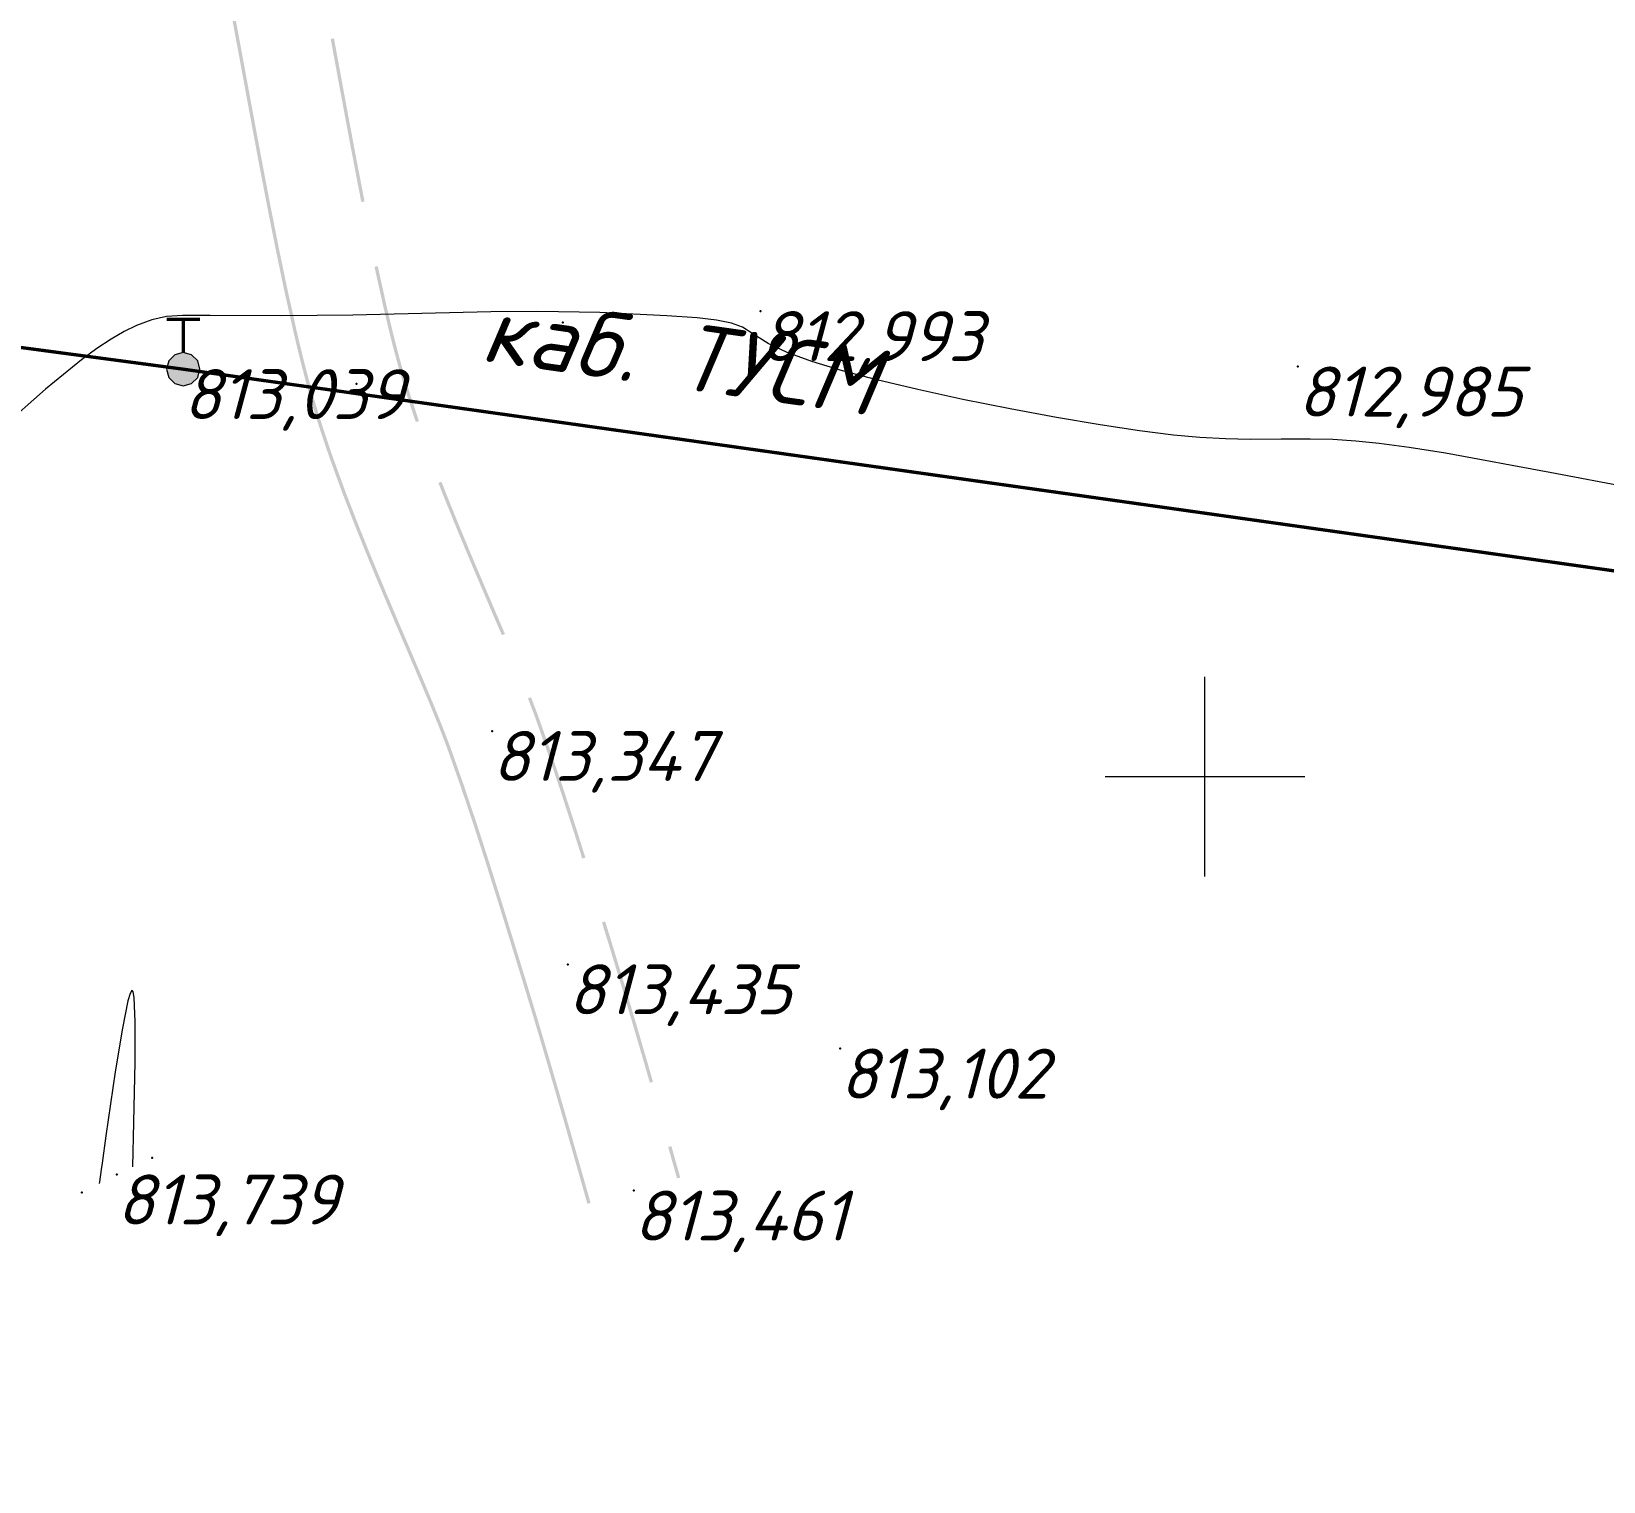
# Model space of a CAD drawing. Header units: metres. Extents: x 629572 to 645168, y 4785785 to 4790166.
# Drawn here: x 635564.75 to 635611.98, y 4787978.83 to 4788022.38 of the extents above; entities that cross this region are included whole.
import ezdxf

# ---------------------------------------------------------------- set-up
doc = ezdxf.new("R2010")
doc.units = ezdxf.units.M
doc.linetypes.add('Сплошная', pattern=[0])
doc.layers.get('0').update_dxf_attribs({"linetype": 'CONTINUOUS'})
for name, color, linetype in [('Горизонтали', 7, 'CONTINUOUS'), ('Дороги грунтовые_проселочные', 7, 'CONTINUOUS'), ('каб.TNS+', 7, 'CONTINUOUS'), ('каб.ТУСМ', 7, 'CONTINUOUS'), ('Кабельные столбики-сторожки', 7, 'CONTINUOUS'), ('Нурсултан', 7, 'CONTINUOUS'), ('Сетка координатная', 7, 'CONTINUOUS')]:
    doc.layers.add(name, color=color, linetype=linetype)
doc.styles.add('ISOCPEUR', font='isocpeui.ttf')
doc.styles.get("Standard").update_dxf_attribs({"font": 'isocpeui.ttf'})
doc.linetypes.add('TELEFON', pattern='A,8,["o",Standard,S=1,R=0,X=-4.33,Y=-0.34],-2', length=10)

# ---------------------------------------------------------------- blocks, each defined once
blk = doc.blocks.new('1010 - 119.2 эл.кабел.столбики-сторожки')
blk.add_hatch(color=7).paths.add_polyline_path([(0, 0.5), (-0.25, 0.433), (-0.433, 0.25), (-0.5, 0), (-0.433, -0.25), (-0.25, -0.433), (0, -0.5), (0.25, -0.433), (0.433, -0.25), (0.5, 0), (0.433, 0.25), (0.25, 0.433), (0, 0.5)])
at = {"color": 7, "linetype": 'Continuous', "lineweight": 0, "const_width": 0.1, "flags": 128}
for points in [[(-0.5, 1.5), (0.5, 1.5)], [(0, 0.5), (0, 1.5)]]:
    blk.add_lwpolyline(points, dxfattribs=at)
at = {"color": 7, "linetype": 'Continuous', "lineweight": 0, "flags": 128}
blk.add_lwpolyline([(0, 0.5), (-0.25, 0.433), (-0.433, 0.25), (-0.5, 0), (-0.433, -0.25), (-0.25, -0.433), (0, -0.5), (0.25, -0.433), (0.433, -0.25), (0.5, 0), (0.433, 0.25), (0.25, 0.433), (0, 0.5)], close=True, dxfattribs=at)
at = {"color": 7, "style": 'ISOCPEUR', "flags": 1}
for tag in ['X', 'Отметка', 'Отметка', 'Имя объекта CREDO-III', 'Код объекта CREDO-III', 'Примечание', 'Тип попереч. профиля', 'Y']:
    blk.add_attdef(tag, (0, 0), '', height=2.5, dxfattribs=at)
blk = doc.blocks.new('Крест')
at = {"color": 0, "linetype": 'Continuous', "lineweight": 0, "flags": 128}
for points in [[(0, -1), (0, 1)], [(-1, 0), (1, 0)]]:
    blk.add_lwpolyline(points, dxfattribs=at)

msp = doc.modelspace()

# ---------------------------------------------------------------- hatches: boundary and pattern name
at = {"layer": 'Дороги грунтовые_проселочные'}
for points in [[(635571.083, 4788021.662), (635570.999, 4788022.115), (635570.999, 4788022.115), (635570.999, 4788022.118), (635570.999, 4788022.118), (635570.795, 4788023.209), (635570.795, 4788023.209), (635570.793, 4788023.217), (635570.793, 4788023.217), (635570.604, 4788024.199), (635570.604, 4788024.199), (635570.601, 4788024.213), (635570.601, 4788024.213), (635570.427, 4788025.068), (635570.427, 4788025.068), (635570.426, 4788025.075), (635570.424, 4788025.081), (635570.424, 4788025.081), (635570.053, 4788026.811), (635570.053, 4788026.811), (635570.052, 4788026.816), (635570.052, 4788026.816), (635569.689, 4788028.476), (635569.591, 4788028.455), (635569.955, 4788026.793), (635570.328, 4788025.054), (635570.504, 4788024.187), (635570.696, 4788023.195), (635570.901, 4788022.098), (635570.985, 4788021.644)], [(635574.756, 4788017.275), (635574.671, 4788017.704), (635574.431, 4788018.963), (635574.196, 4788020.219), (635573.97, 4788021.448), (635573.97, 4788021.448), (635573.836, 4788022.17), (635573.738, 4788022.152), (635573.871, 4788021.43), (635573.871, 4788021.43), (635574.098, 4788020.202), (635574.098, 4788020.202), (635574.098, 4788020.199), (635574.098, 4788020.199), (635574.332, 4788018.947), (635574.332, 4788018.947), (635574.333, 4788018.942), (635574.333, 4788018.942), (635574.572, 4788017.689), (635574.572, 4788017.689), (635574.574, 4788017.68), (635574.574, 4788017.68), (635574.658, 4788017.255)], [(635572.411, 4788014.759), (635572.174, 4788015.902), (635572.172, 4788015.908), (635572.171, 4788015.914), (635571.924, 4788017.165), (635571.922, 4788017.174), (635571.68, 4788018.441), (635571.679, 4788018.446), (635571.443, 4788019.707), (635571.443, 4788019.709), (635571.216, 4788020.94), (635571.083, 4788021.662), (635570.985, 4788021.644), (635571.118, 4788020.922), (635571.345, 4788019.691), (635571.345, 4788019.688), (635571.58, 4788018.428), (635571.581, 4788018.422), (635571.824, 4788017.155), (635571.825, 4788017.145), (635572.073, 4788015.895), (635572.074, 4788015.888), (635572.076, 4788015.881), (635572.313, 4788014.738)], [(635576.39, 4788010.681), (635576.32, 4788010.882), (635576.171, 4788011.33), (635576.034, 4788011.768), (635575.907, 4788012.195), (635575.786, 4788012.634), (635575.663, 4788013.107), (635575.539, 4788013.611), (635575.415, 4788014.138), (635575.165, 4788015.269), (635575.153, 4788015.328), (635575.055, 4788015.308), (635575.065, 4788015.257), (635575.065, 4788015.257), (635575.069, 4788015.24), (635575.069, 4788015.24), (635575.316, 4788014.124), (635575.316, 4788014.124), (635575.32, 4788014.108), (635575.32, 4788014.108), (635575.44, 4788013.594), (635575.44, 4788013.594), (635575.444, 4788013.58), (635575.444, 4788013.58), (635575.564, 4788013.091), (635575.564, 4788013.091), (635575.568, 4788013.074), (635575.568, 4788013.074), (635575.687, 4788012.618), (635575.687, 4788012.618), (635575.692, 4788012.598), (635575.692, 4788012.598), (635575.808, 4788012.179), (635575.808, 4788012.179), (635575.811, 4788012.167), (635575.814, 4788012.155), (635575.815, 4788012.155), (635575.935, 4788011.75), (635575.934, 4788011.75), (635575.941, 4788011.727), (635575.941, 4788011.727), (635576.073, 4788011.309), (635576.073, 4788011.309), (635576.079, 4788011.289), (635576.079, 4788011.289), (635576.222, 4788010.858), (635576.222, 4788010.858), (635576.228, 4788010.841), (635576.228, 4788010.841), (635576.295, 4788010.648)], [(635574.457, 4788007.843), (635574.204, 4788008.494), (635574.195, 4788008.518), (635573.844, 4788009.478), (635573.836, 4788009.5), (635573.671, 4788009.973), (635573.666, 4788009.991), (635573.51, 4788010.459), (635573.504, 4788010.478), (635573.359, 4788010.939), (635573.352, 4788010.961), (635573.218, 4788011.413), (635573.215, 4788011.425), (635573.212, 4788011.437), (635573.084, 4788011.9), (635573.079, 4788011.92), (635572.951, 4788012.413), (635572.946, 4788012.429), (635572.819, 4788012.949), (635572.815, 4788012.963), (635572.687, 4788013.507), (635572.684, 4788013.524), (635572.429, 4788014.673), (635572.425, 4788014.69), (635572.411, 4788014.759), (635572.313, 4788014.738), (635572.327, 4788014.67), (635572.331, 4788014.651), (635572.586, 4788013.502), (635572.59, 4788013.484), (635572.718, 4788012.94), (635572.721, 4788012.925), (635572.849, 4788012.405), (635572.854, 4788012.387), (635572.982, 4788011.895), (635572.987, 4788011.873), (635573.115, 4788011.41), (635573.119, 4788011.397), (635573.123, 4788011.385), (635573.256, 4788010.933), (635573.264, 4788010.909), (635573.409, 4788010.448), (635573.415, 4788010.427), (635573.571, 4788009.959), (635573.577, 4788009.941), (635573.741, 4788009.467), (635573.75, 4788009.443), (635574.101, 4788008.483), (635574.111, 4788008.458), (635574.363, 4788007.806)], [(635578.972, 4788004.284), (635578.722, 4788004.871), (635578.722, 4788004.871), (635578.721, 4788004.872), (635578.345, 4788005.753), (635577.957, 4788006.667), (635577.568, 4788007.603), (635577.186, 4788008.549), (635577.067, 4788008.855), (635576.974, 4788008.818), (635577.089, 4788008.521), (635577.089, 4788008.521), (635577.093, 4788008.512), (635577.096, 4788008.503), (635577.096, 4788008.504), (635577.473, 4788007.572), (635577.473, 4788007.572), (635577.478, 4788007.559), (635577.478, 4788007.559), (635577.863, 4788006.633), (635577.863, 4788006.633), (635577.867, 4788006.624), (635577.867, 4788006.624), (635578.252, 4788005.716), (635578.252, 4788005.716), (635578.253, 4788005.712), (635578.253, 4788005.712), (635578.629, 4788004.833), (635578.63, 4788004.832), (635578.63, 4788004.831), (635578.88, 4788004.245)], [(635577.14, 4788001.385), (635577.104, 4788001.481), (635577.104, 4788001.481), (635577.094, 4788001.508), (635577.093, 4788001.508), (635576.824, 4788002.17), (635576.824, 4788002.17), (635576.818, 4788002.185), (635576.818, 4788002.185), (635576.502, 4788002.938), (635576.502, 4788002.938), (635576.499, 4788002.945), (635576.499, 4788002.945), (635576.147, 4788003.771), (635576.146, 4788003.772), (635576.146, 4788003.772), (635575.769, 4788004.654), (635575.768, 4788004.658), (635575.377, 4788005.579), (635575.374, 4788005.587), (635574.98, 4788006.535), (635574.975, 4788006.547), (635574.586, 4788007.51), (635574.582, 4788007.519), (635574.579, 4788007.528), (635574.457, 4788007.843), (635574.363, 4788007.806), (635574.485, 4788007.492), (635574.489, 4788007.482), (635574.493, 4788007.473), (635574.882, 4788006.51), (635574.887, 4788006.496), (635575.281, 4788005.549), (635575.285, 4788005.54), (635575.675, 4788004.619), (635575.677, 4788004.615), (635576.054, 4788003.733), (635576.408, 4788002.902), (635576.729, 4788002.139), (635577.006, 4788001.458), (635577.047, 4788001.35)], [(635581.389, 4787997.567), (635581.165, 4787998.279), (635581.162, 4787998.291), (635580.779, 4787999.473), (635580.777, 4787999.481), (635580.774, 4787999.489), (635580.378, 4788000.667), (635580.371, 4788000.688), (635579.959, 4788001.852), (635579.953, 4788001.868), (635579.947, 4788001.885), (635579.756, 4788002.384), (635579.663, 4788002.348), (635579.853, 4788001.849), (635579.859, 4788001.834), (635579.865, 4788001.818), (635580.276, 4788000.655), (635580.283, 4788000.635), (635580.679, 4787999.458), (635580.682, 4787999.45), (635580.684, 4787999.442), (635581.067, 4787998.26), (635581.07, 4787998.249), (635581.294, 4787997.537)], [(635579.308, 4787994.825), (635579.222, 4787995.103), (635579.222, 4787995.103), (635579.222, 4787995.105), (635579.222, 4787995.105), (635578.864, 4787996.262), (635578.864, 4787996.262), (635578.863, 4787996.265), (635578.862, 4787996.268), (635578.862, 4787996.268), (635578.497, 4787997.429), (635578.498, 4787997.429), (635578.494, 4787997.44), (635578.494, 4787997.44), (635578.12, 4787998.597), (635578.12, 4787998.597), (635578.118, 4787998.604), (635578.115, 4787998.612), (635578.115, 4787998.612), (635577.731, 4787999.754), (635577.731, 4787999.754), (635577.724, 4787999.774), (635577.724, 4787999.774), (635577.33, 4788000.886), (635577.331, 4788000.887), (635577.325, 4788000.902), (635577.319, 4788000.918), (635577.319, 4788000.918), (635577.14, 4788001.385), (635577.047, 4788001.35), (635577.231, 4788000.868), (635577.633, 4787999.732), (635578.023, 4787998.573), (635578.4, 4787997.404), (635578.768, 4787996.235), (635579.126, 4787995.075), (635579.212, 4787994.796)], [(635583.421, 4787990.831), (635583.266, 4787991.369), (635583.265, 4787991.374), (635582.934, 4787992.507), (635582.933, 4787992.51), (635582.932, 4787992.514), (635582.596, 4787993.644), (635582.594, 4787993.653), (635582.25, 4787994.782), (635582.25, 4787994.784), (635582.249, 4787994.786), (635581.984, 4787995.648), (635581.888, 4787995.618), (635582.153, 4787994.757), (635582.154, 4787994.755), (635582.155, 4787994.753), (635582.498, 4787993.624), (635582.5, 4787993.616), (635582.836, 4787992.485), (635582.837, 4787992.482), (635582.838, 4787992.479), (635583.169, 4787991.346), (635583.17, 4787991.341), (635583.325, 4787990.804)], [(635581.278, 4787988.139), (635581.224, 4787988.329), (635581.223, 4787988.331), (635580.901, 4787989.461), (635580.901, 4787989.461), (635580.901, 4787989.463), (635580.901, 4787989.464), (635580.901, 4787989.464), (635580.577, 4787990.59), (635580.577, 4787990.59), (635580.575, 4787990.595), (635580.575, 4787990.595), (635580.248, 4787991.716), (635580.248, 4787991.716), (635580.247, 4787991.719), (635580.246, 4787991.722), (635580.246, 4787991.722), (635579.915, 4787992.839), (635579.915, 4787992.839), (635579.912, 4787992.847), (635579.912, 4787992.847), (635579.573, 4787993.963), (635579.573, 4787993.963), (635579.572, 4787993.965), (635579.571, 4787993.967), (635579.571, 4787993.967), (635579.308, 4787994.825), (635579.212, 4787994.796), (635579.476, 4787993.936), (635579.818, 4787992.814), (635580.151, 4787991.691), (635580.48, 4787990.564), (635580.805, 4787989.435), (635581.127, 4787988.303), (635581.182, 4787988.112)], [(635584.162, 4787987.938), (635584.239, 4787987.96), (635583.972, 4787988.903), (635583.875, 4787988.876), (635584.143, 4787987.932)], [(635581.462, 4787987.172), (635581.545, 4787987.196), (635581.278, 4787988.139), (635581.182, 4787988.112), (635581.449, 4787987.168)]]:
    msp.add_hatch(color=7, dxfattribs=at).paths.add_polyline_path(points)

# ---------------------------------------------------------------- linework, layer by layer
at = {"layer": 'Горизонтали', "color": 34, "linetype": 'Сплошная', "lineweight": 0, "true_color": 0xa55200, "flags": 128}
for points, elevation in [([(635633.223, 4788000.701), (635631.714, 4788001.589), (635627.764, 4788003.886), (635626.152, 4788004.791), (635624.76, 4788005.549), (635622.984, 4788006.459), (635622.201, 4788006.831), (635621.48, 4788007.152), (635620.815, 4788007.423), (635620.202, 4788007.647), (635619.639, 4788007.824), (635619.123, 4788007.956), (635618.712, 4788008.034), (635618.287, 4788008.091), (635617.182, 4788008.163), (635615.73, 4788008.254), (635614.349, 4788008.418), (635612.795, 4788008.674), (635610.366, 4788009.128), (635607.225, 4788009.709), (635606.135, 4788009.885), (635605.238, 4788010.006), (635604.53, 4788010.077), (635603.845, 4788010.119), (635603.161, 4788010.135), (635602.287, 4788010.129), (635601.363, 4788010.123), (635600.617, 4788010.14), (635599.853, 4788010.184), (635599.057, 4788010.257), (635598.032, 4788010.384), (635596.849, 4788010.561), (635595.539, 4788010.782), (635594.151, 4788011.04), (635592.732, 4788011.326), (635591.372, 4788011.623), (635590.144, 4788011.915), (635589.115, 4788012.185), (635588.19, 4788012.465), (635587.448, 4788012.738), (635586.885, 4788013.003), (635586.415, 4788013.301), (635586.112, 4788013.492), (635585.779, 4788013.615), (635585.328, 4788013.706), (635584.743, 4788013.773), (635583.84, 4788013.837), (635581.825, 4788013.94), (635579.956, 4788013.969), (635578.55, 4788013.953), (635576.475, 4788013.904), (635574.402, 4788013.854), (635572.263, 4788013.833), (635570.122, 4788013.848), (635570.03, 4788013.849), (635569.285, 4788013.851), (635568.805, 4788013.814), (635568.365, 4788013.718), (635567.907, 4788013.548), (635567.533, 4788013.366), (635567.142, 4788013.139), (635566.717, 4788012.859), (635566.252, 4788012.519), (635565.168, 4788011.637), (635563.858, 4788010.47), (635562.745, 4788009.429), (635561.37, 4788008.146), (635560.309, 4788007.182), (635559.327, 4788006.326), (635558.418, 4788005.573), (635557.541, 4788004.891), (635556.714, 4788004.298), (635555.934, 4788003.789), (635555.198, 4788003.364), (635554.372, 4788002.96), (635553.534, 4788002.629), (635552.676, 4788002.367), (635551.786, 4788002.171), (635550.882, 4788002.041), (635549.9, 4788001.964), (635548.815, 4788001.935), (635547.318, 4788001.946), (635546.611, 4788001.955), (635545.57, 4788001.96), (635544.024, 4788001.972), (635542.898, 4788002.004), (635541.896, 4788002.064), (635541.002, 4788002.155), (635540.163, 4788002.284), (635539.399, 4788002.451), (635538.702, 4788002.658), (635538.068, 4788002.905), (635537.722, 4788003.07), (635537.375, 4788003.258), (635536.667, 4788003.709), (635535.931, 4788004.263), (635534.975, 4788005.065), (635534.066, 4788005.828), (635533.389, 4788006.337), (635532.751, 4788006.738), (635532.443, 4788006.898), (635532.138, 4788007.035), (635531.64, 4788007.211), (635531.101, 4788007.347), (635530.519, 4788007.445), (635529.891, 4788007.504), (635529.231, 4788007.525), (635528.51, 4788007.511), (635527.721, 4788007.463), (635526.69, 4788007.37), (635525.655, 4788007.28), (635524.972, 4788007.257), (635524.353, 4788007.279), (635523.8, 4788007.344), (635523.24, 4788007.462), (635522.947, 4788007.525), (635522.79, 4788007.541), (635522.585, 4788007.563), (635522.393, 4788007.608), (635521.9, 4788007.804), (635521.201, 4788008.172), (635520.277, 4788008.725), (635518.622, 4788009.792), (635516.388, 4788011.291), (635513.647, 4788013.175), (635510.623, 4788015.291), (635506.44, 4788018.272), (635502.786, 4788020.94), (635501.268, 4788022.085), (635500.8, 4788022.428), (635500.561, 4788022.53), (635499.857, 4788022.737), (635497.998, 4788023.275), (635488.395, 4788026.151), (635486.013, 4788026.869)], 813), ([(635567.794, 4787988.279), (635567.828, 4787989.623), (635567.865, 4787991.425), (635567.866, 4787992.639), (635567.831, 4787993.361), (635567.8, 4787993.531), (635567.781, 4787993.567), (635567.76, 4787993.572), (635567.709, 4787993.486), (635567.646, 4787993.269), (635567.48, 4787992.448), (635567.266, 4787991.128), (635566.987, 4787989.206), (635566.872, 4787988.39), (635566.846, 4787988.201), (635566.794, 4787987.834), (635566.793, 4787987.831), (635566.786, 4787987.778)], 813.5)]:
    msp.add_lwpolyline(points, dxfattribs=dict(at, elevation=elevation))
at = {"layer": 'каб.TNS+', "color": 3, "linetype": 'TELEFON', "lineweight": 13, "true_color": 0x00e600, "const_width": 0.1, "flags": 128}
msp.add_lwpolyline([(633230.144, 4788389.592), (633344.729, 4788403.854), (633409.357, 4788391.818), (633420.009, 4788387.98), (633437.054, 4788383.297), (633526.334, 4788366.901), (633634.565, 4788348.248), (633710.126, 4788332.171), (634104.681, 4788238.498), (634261.231, 4788230.403), (634311.884, 4788200.571), (634417.542, 4788151.457), (634579.568, 4788156.544), (634633.9, 4788158.034), (634644.582, 4788158.401), (634694.097, 4788152.282), (634733.066, 4788146.767), (634775.286, 4788140.461), (634799.265, 4788136.502), (635093.223, 4788078.935), (635226.392, 4788062.853), (635399.922, 4788029.549), (635484.356, 4788023.579), (635569.309, 4788012.235), (635621.709, 4788004.851), (635666.94, 4787992.952), (635740.027, 4787980.176), (635779.914, 4787970.332), (635826.581, 4787957.347), (635853.488, 4787947.661), (635872.702, 4787940.068), (635991.537, 4787886.465), (636187.111, 4787806.711), (636209.235, 4787765.084), (636377.357, 4787726.52), (636432.925, 4787741.365), (636490.651, 4787769.031), (636568.713, 4787804.041), (636646.25, 4787818.683), (636712.558, 4787826.654), (636770.215, 4787836.87), (636964.065, 4787865.88), (637090.976, 4787866.86), (637407.809, 4787914.614), (637650.17, 4787988.245), (637701.732, 4787996.925), (637736.588, 4788004.318), (637781.106, 4788015.857), (637823.812, 4788025.287), (637840.147, 4788027.841), (637887.457, 4788037.971), (637924.534, 4788044.77), (637950.054, 4788039.488), (637995.293, 4788042.79), (638160.082, 4788128.557), (638321.49, 4788202.495), (638407.595, 4788245.637), (638451.902, 4788258.85), (638484.142, 4788264.993), (638492.947, 4788261.65)], dxfattribs=at)
at = {"layer": 'Нурсултан', "color": 7}
for p in [(635586.651, 4788013.977, 26.316), (635580.709, 4788013.636, 26.332), (635569.309, 4788012.235, 26.362), (635602.789, 4788012.312, 26.308), (635574.513, 4788011.796, 26.372), (635578.592, 4788001.368, 26.67), (635580.863, 4787994.36, 26.758), (635589.039, 4787991.829, 26.425), (635568.372, 4787988.553, 26.538), (635567.309, 4787988.048, 27.062), (635582.844, 4787987.564, 26.784), (635566.265, 4787987.509, 26.585)]:
    msp.add_point(p, dxfattribs=at)

# ---------------------------------------------------------------- block references
at = {"layer": 'Кабельные столбики-сторожки', "color": 7, "linetype": 'Continuous'}
msp.add_blockref('1010 - 119.2 эл.кабел.столбики-сторожки', (635569.309, 4788012.235), dxfattribs=at)
at = {"layer": 'Сетка координатная', "color": 136, "linetype": 'Continuous', "true_color": 0x008080, "xscale": 3, "yscale": 3}
msp.add_blockref('Крест', (635600, 4788000), dxfattribs=at)

# ---------------------------------------------------------------- texts
at = {"layer": 'каб.ТУСМ', "color": 3, "style": 'ISOCPEUR'}
msp.add_text('каб. ТУСМ', height=2, rotation=351.9789, dxfattribs=at).set_placement((635578.198, 4788012.498))
at = {"layer": 'Нурсултан', "color": 251, "char_height": 1.5, "attachment_point": 1, "style": 'ISOCPEUR'}
for s, insert in [('812,993', (635586.651, 4788013.977, 26.316)), ('813,039', (635569.309, 4788012.235, 26.362)), ('812,985', (635602.789, 4788012.312, 26.308)), ('813,347', (635578.592, 4788001.368, 26.67)), ('813,435', (635580.863, 4787994.36, 26.758)), ('813,102', (635589.039, 4787991.829, 26.425)), ('813,739', (635567.309, 4787988.048, 27.062)), ('813,461', (635582.844, 4787987.564, 26.784))]:
    msp.add_mtext(s, dxfattribs=dict(at, insert=insert))

doc.saveas('drawing.dxf')
